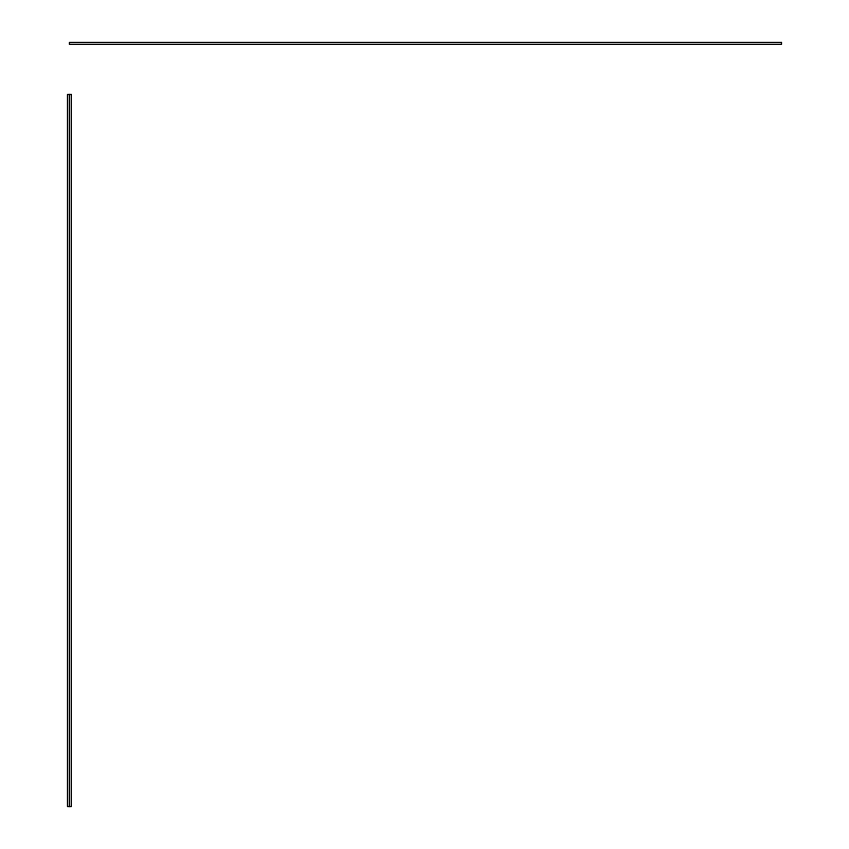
<?xml version="1.0" encoding="UTF-8"?>
<svg xmlns="http://www.w3.org/2000/svg" width="849" height="849" viewBox="0 0 849 849"><rect width="100%" height="100%" fill="white"/><g stroke="black" fill="none" stroke-linecap="round" stroke-linejoin="round"><path stroke-width="1.27" d="M69.427 94.472L69.427 806.55M781.505 42.45L69.427 42.45L69.427 44.381L781.505 44.381L781.505 42.45M71.348 94.472L67.496 94.472L67.496 806.55L71.348 806.55L71.348 94.472"/></g></svg>
